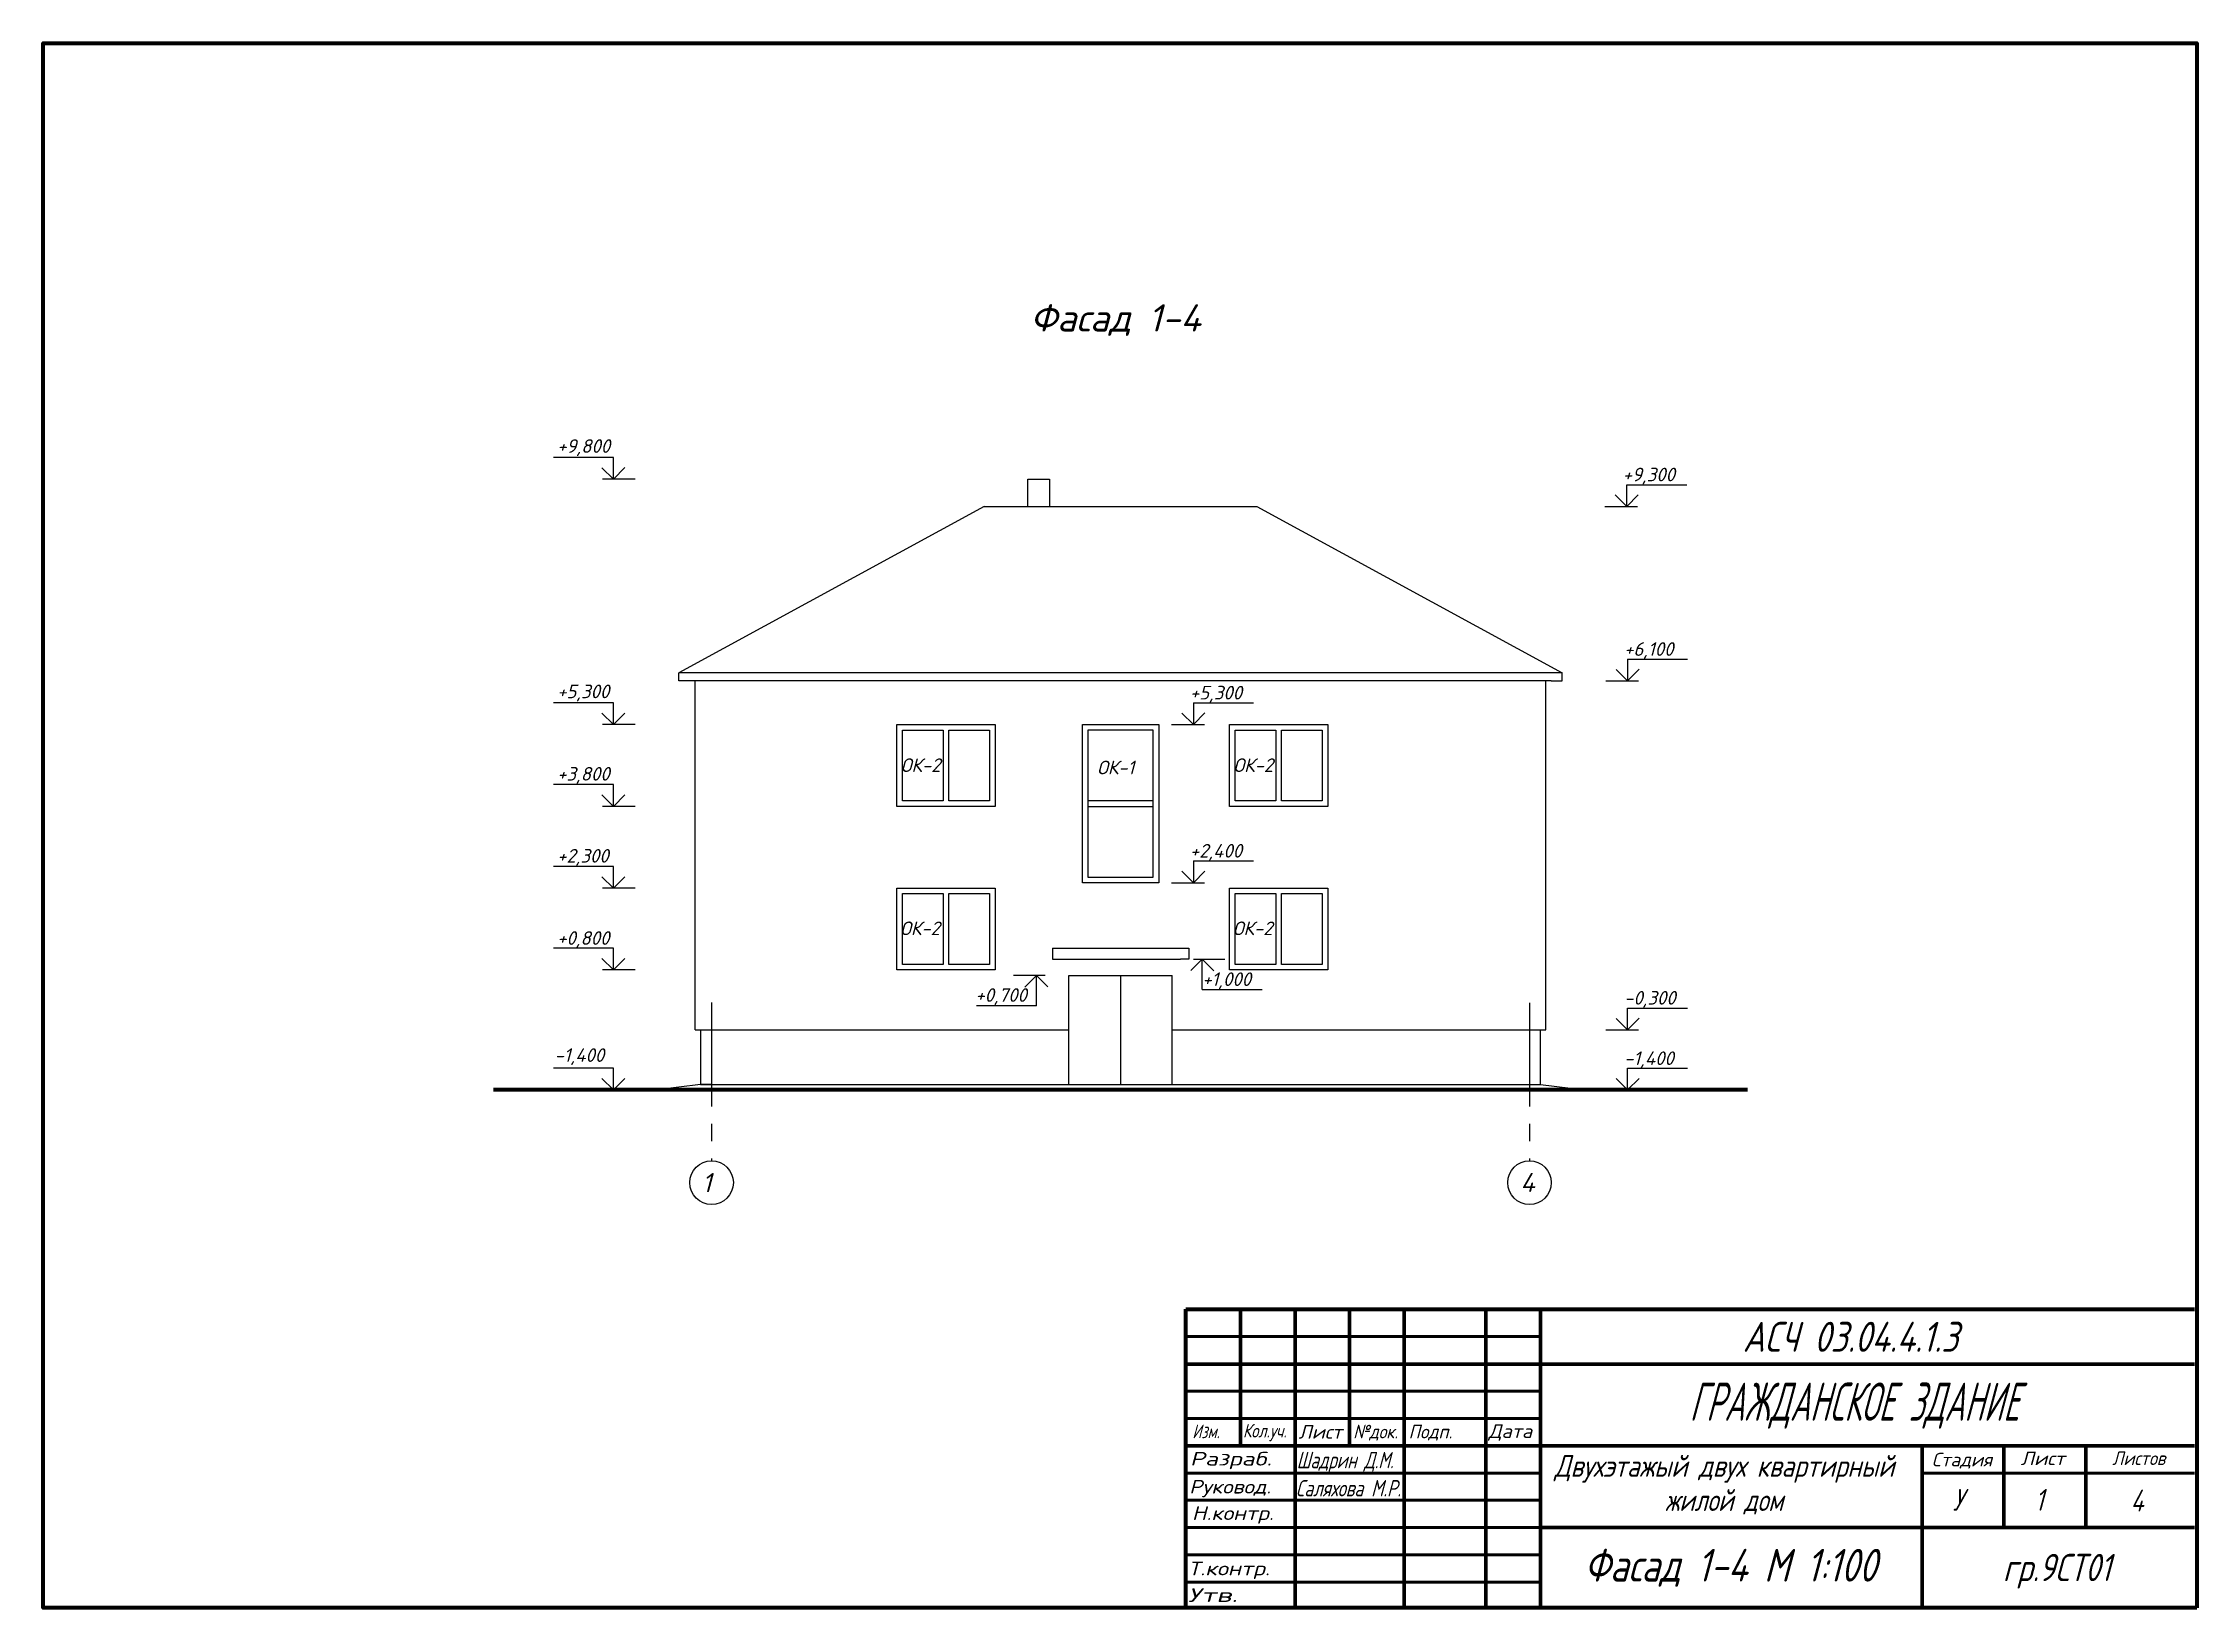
# Paper-space layout 'Лист3-Лист1' of a CAD drawing. Header units: millimetres. Extents: x 2 to 397, y 5 to 292.
import ezdxf
from ezdxf.enums import TextEntityAlignment as Align

# ---------------------------------------------------------------- set-up
doc = ezdxf.new("R2010")
doc.units = ezdxf.units.MM
doc.linetypes.add('CENTER2', pattern=[28.575, 19.05, -3.175, 3.175, -3.175])
doc.layers.add('1', color=7, linetype='Continuous')
doc.styles.add('R', font='isocpeur.ttf', dxfattribs={"width": 0.4, "oblique": 15})
doc.styles.add('Аннотативный', font='isocpeui.ttf')

psp = doc.layouts.new('Лист3-Лист1')

# ---------------------------------------------------------------- linework, layer by layer
at = {"color": 18, "true_color": 0x000000}
for p, q in [((106.15, 215.66), (95.15, 215.66)), ((106.15, 211.66), (104.01, 213.77)), ((106.15, 211.66), (106.15, 215.66)), ((106.15, 211.66), (108.26, 213.79)), ((110.15, 211.66), (104.15, 211.66)), ((182.15, 206.66), (182.15, 211.66)), ((182.15, 211.66), (186.15, 211.66)), ((186.15, 211.66), (186.15, 206.66)), ((291.98, 206.66), (291.98, 210.66)), ((291.98, 210.66), (302.98, 210.66)), ((174.15, 206.66), (118.15, 176.16)), ((174.15, 206.66), (224.15, 206.66)), ((224.15, 206.66), (280.15, 176.16)), ((287.98, 206.66), (293.98, 206.66)), ((291.98, 206.66), (289.86, 208.78)), ((291.98, 206.66), (294.1, 208.78)), ((292.15, 178.66), (303.15, 178.66)), ((292.15, 178.66), (292.15, 174.66)), ((280.15, 176.16), (118.15, 176.16)), ((118.15, 174.66), (118.15, 176.16)), ((120.15, 174.66), (118.15, 174.66)), ((278.15, 174.66), (120.15, 174.66)), ((121.15, 110.66), (121.15, 174.66)), ((277.15, 110.66), (277.15, 174.66)), ((278.15, 174.66), (280.15, 174.66)), ((280.15, 174.66), (280.15, 176.16)), ((288.15, 174.66), (294.15, 174.66)), ((292.15, 174.66), (290.02, 176.77)), ((292.15, 174.66), (294.25, 176.8)), ((106.15, 170.66), (95.15, 170.66)), ((106.15, 166.66), (106.15, 170.66)), ((212.53, 170.66), (223.53, 170.66)), ((212.53, 170.66), (212.53, 166.66)), ((106.15, 166.66), (104.01, 168.77)), ((110.15, 166.66), (104.15, 166.66)), ((106.15, 166.66), (108.26, 168.79)), ((192.15, 137.66), (192.15, 166.66)), ((192.15, 166.66), (206.15, 166.66)), ((206.15, 166.66), (206.15, 137.66)), ((208.53, 166.66), (214.53, 166.66)), ((212.53, 166.66), (210.4, 168.77)), ((212.53, 166.66), (214.63, 168.8)), ((106.15, 155.66), (95.15, 155.66)), ((106.15, 151.66), (106.15, 155.66)), ((106.15, 151.66), (104.01, 153.77)), ((110.15, 151.66), (104.15, 151.66)), ((106.15, 151.66), (108.26, 153.79)), ((205.15, 152.66), (193.15, 152.66)), ((193.15, 151.66), (205.15, 151.66)), ((106.15, 140.66), (95.15, 140.66)), ((106.15, 136.66), (104.02, 138.77)), ((106.15, 136.66), (106.15, 140.66)), ((106.15, 136.66), (108.28, 138.77)), ((212.53, 137.66), (210.4, 139.77)), ((212.53, 141.66), (223.53, 141.66)), ((212.53, 141.66), (212.53, 137.66)), ((212.53, 137.66), (214.63, 139.8)), ((110.15, 136.66), (104.15, 136.66)), ((206.15, 137.66), (192.15, 137.66)), ((208.53, 137.66), (214.53, 137.66)), ((106.15, 125.66), (95.15, 125.66)), ((106.15, 121.66), (104.02, 123.78)), ((106.15, 121.66), (106.15, 125.66)), ((106.15, 121.66), (108.28, 123.77)), ((186.65, 125.66), (211.65, 125.66)), ((186.65, 125.66), (186.65, 123.66)), ((186.65, 123.66), (210.15, 123.66)), ((211.65, 123.66), (210.15, 123.66)), ((211.65, 125.66), (211.65, 123.66)), ((214.15, 123.66), (212.02, 121.55)), ((212.53, 123.66), (218.31, 123.66)), ((214.15, 118.1), (214.15, 123.66)), ((214.15, 123.66), (216.25, 121.52)), ((110.15, 121.66), (104.15, 121.66)), ((185.34, 120.66), (179.55, 120.66)), ((183.72, 120.66), (181.61, 118.52)), ((183.72, 115.1), (183.72, 120.66)), ((183.72, 120.66), (185.85, 118.55)), ((189.65, 100.66), (189.65, 120.66)), ((189.65, 120.66), (208.65, 120.66)), ((199.15, 120.66), (199.15, 100.66)), ((208.65, 100.66), (208.65, 120.66)), ((183.72, 115.1), (172.72, 115.1)), ((214.15, 118.1), (225.15, 118.1)), ((274.15, 115.66), (274.15, 115.66)), ((292.15, 110.66), (292.15, 114.66)), ((292.15, 114.66), (303.15, 114.66)), ((121.15, 110.66), (189.65, 110.66)), ((122.15, 110.66), (122.15, 100.66)), ((208.65, 110.66), (277.15, 110.66)), ((276.15, 100.66), (276.15, 110.66)), ((288.15, 110.66), (294.15, 110.66)), ((292.15, 110.66), (290.03, 112.78)), ((292.15, 110.66), (294.25, 112.8)), ((106.15, 103.66), (95.15, 103.66)), ((106.15, 99.66), (106.15, 103.66)), ((292.15, 99.66), (292.15, 103.66)), ((292.15, 103.66), (303.15, 103.66)), ((106.15, 99.66), (104.01, 101.77)), ((106.15, 99.66), (108.27, 101.78)), ((122.15, 100.66), (114.15, 99.66)), ((122.15, 100.66), (276.15, 100.66)), ((124.15, 100.66), (122.15, 100.66)), ((276.15, 100.66), (284.15, 99.66)), ((292.15, 99.66), (290.02, 101.78)), ((292.15, 99.66), (294.27, 101.78))]:
    psp.add_line(p, q, dxfattribs=at)
at = {"color": 18, "linetype": 'CENTER2', "true_color": 0x000000}
for p, q in [((124.15, 115.69), (124.15, 86.66)), ((274.15, 115.66), (274.15, 86.66))]:
    psp.add_line(p, q, dxfattribs=at)
at = {"color": 18, "lineweight": 80, "true_color": 0x000000}
for p, q in [((314.15, 99.66), (84.15, 99.66)), ((211.13, 4.75), (211.13, 59.43)), ((211.13, 59.43), (396.13, 59.43))]:
    psp.add_line(p, q, dxfattribs=at)
at = {"color": 18, "lineweight": 70, "true_color": 0x000000}
for p, q in [((276.16, 49.39), (211.13, 49.39)), ((396.13, 49.39), (276.16, 49.39))]:
    psp.add_line(p, q, dxfattribs=at)
at = {"color": 18, "lineweight": 53, "true_color": 0x000000}
psp.add_line((211.13, 9.42), (276.16, 9.42), dxfattribs=at)
at = {"color": 18, "lineweight": 80, "true_color": 0x000000}
psp.add_lwpolyline([(396.54, 4.67), (1.57, 4.67), (1.57, 291.65), (396.54, 291.65)], close=True, dxfattribs=at)
at = {"color": 18, "true_color": 0x000000}
for points in [[(158.15, 166.66), (176.15, 166.66), (176.15, 151.66), (158.15, 151.66)], [(219.15, 166.66), (237.15, 166.66), (237.15, 151.66), (219.15, 151.66)], [(159.15, 165.66), (166.65, 165.66), (166.65, 152.66), (159.15, 152.66)], [(167.65, 165.66), (175.15, 165.66), (175.15, 152.66), (167.65, 152.66)], [(205.15, 165.66), (193.15, 165.66), (193.15, 138.66), (205.15, 138.66)], [(220.15, 165.66), (227.65, 165.66), (227.65, 152.66), (220.15, 152.66)], [(228.65, 165.66), (236.15, 165.66), (236.15, 152.66), (228.65, 152.66)], [(158.15, 136.66), (176.15, 136.66), (176.15, 121.66), (158.15, 121.66)], [(159.15, 135.66), (166.65, 135.66), (166.65, 122.66), (159.15, 122.66)], [(167.65, 135.66), (175.15, 135.66), (175.15, 122.66), (167.65, 122.66)], [(219.15, 136.66), (237.15, 136.66), (237.15, 121.66), (219.15, 121.66)], [(220.15, 135.66), (227.65, 135.66), (227.65, 122.66), (220.15, 122.66)], [(228.65, 135.66), (236.15, 135.66), (236.15, 122.66), (228.65, 122.66)]]:
    psp.add_lwpolyline(points, close=True, dxfattribs=at)
at = {"color": 18, "lineweight": 70, "true_color": 0x000000}
for points in [[(221.16, 59.42), (221.16, 34.4)], [(231.15, 59.42), (231.15, 4.84)], [(241.15, 59.42), (241.15, 34.4)], [(251.14, 59.42), (251.14, 4.76)], [(266.16, 4.84), (266.16, 59.42)], [(276.16, 59.42), (276.16, 4.84)], [(211.13, 34.4), (396.13, 34.4)], [(346.13, 34.4), (346.13, 4.8)], [(361.12, 34.4), (361.12, 19.41)], [(376.15, 34.4), (376.15, 19.41)], [(276.16, 19.41), (396.13, 19.41)]]:
    psp.add_lwpolyline(points, dxfattribs=at)
at = {"color": 18, "lineweight": 53, "true_color": 0x000000}
for points in [[(211.13, 54.42), (276.16, 54.42)], [(211.13, 44.39), (276.16, 44.39)], [(211.13, 39.39), (276.16, 39.39)], [(211.13, 29.4), (276.16, 29.4)], [(346.13, 29.4), (396.13, 29.4)], [(276.16, 24.41), (211.13, 24.41)], [(211.13, 19.41), (276.16, 19.41)], [(276.16, 14.42), (211.13, 14.42)]]:
    psp.add_lwpolyline(points, dxfattribs=at)
at = {"color": 18, "true_color": 0x000000}
for centre in [(124.15, 82.66), (274.15, 82.66)]:
    psp.add_circle(centre, 4, dxfattribs=at)

# ---------------------------------------------------------------- texts
at = {"color": 18, "true_color": 0x000000, "style": 'Аннотативный'}
for s, height, p in [('Фасад 1-4', 5, (182.57, 238.75)), ('+9,800', 2.5, (95.84, 216.5)), ('+9,300', 2.5, (291.24, 211.28)), ('+6,100', 2.5, (291.5, 179.27)), ('+5,300', 2.5, (95.84, 171.5)), ('+5,300', 2.5, (211.87, 171.27)), ('+3,800', 2.5, (95.84, 156.39)), ('ОК-2', 2.5, (158.85, 157.97)), ('ОК-1', 2.5, (194.86, 157.55)), ('ОК-2', 2.5, (219.85, 157.97)), ('+2,300', 2.5, (95.84, 141.35)), ('+2,400', 2.5, (211.87, 142.27)), ('ОК-2', 2.5, (158.74, 128.05)), ('ОК-2', 2.5, (219.74, 128.05)), ('+0,800', 2.5, (95.84, 126.27)), ('+1,000', 2.5, (214.14, 118.72)), ('-0,300', 2.5, (291.5, 115.31)), ('-1,400', 2.5, (95.35, 104.8)), ('-1,400', 2.5, (291.5, 104.23)), ('1', 3.5, (122.4, 80.92)), ('4', 3.5, (272.47, 80.95))]:
    psp.add_text(s, height=height, dxfattribs=at).set_placement(p)
psp.add_text('+0,700', height=2.5, rotation=360, dxfattribs=at).set_placement((172.53, 115.82))
at = {"style": 'R', "oblique": 15}
for s, width, p, p2 in [('Изм.', 0.784314, (212.32, 35.79), (217.32, 35.79)), ('Кол.уч.', 0.761905, (221.6, 35.92), (229.6, 35.92)), ('Лист', 1.066667, (231.79, 35.71), (239.79, 35.71)), ('№док.', 0.910801, (241.82, 35.76), (250.01, 35.76)), ('Дата', 0.941176, (266.62, 35.84), (274.62, 35.84)), ('Разраб.', 1.263158, (211.89, 30.78), (226.89, 30.78)), ('Лист', 1.081236, (364.22, 30.85), (372.33, 30.85)), ('Листов', 0.884836, (381.02, 30.87), (390.75, 30.87)), ('Руковод.', 1.132075, (211.75, 25.65), (226.75, 25.65)), ('Н.контр.', 1.176471, (212.24, 20.8), (227.24, 20.8)), ('Т.контр.', 1.176471, (211.54, 10.65), (226.54, 10.65)), ('Утв.', 1.353067, (211.53, 5.77), (220.66, 5.77))]:
    psp.add_text(s, height=2.5, dxfattribs=dict(at, width=width)).set_placement(p, p2, align=Align.FIT)
psp.add_text('Подп.', height=2.5, dxfattribs=at).set_placement((251.98, 35.76), (259.98, 35.76), align=Align.FIT)
psp.add_text('Стадия', height=2.5, dxfattribs=at).set_placement((353.45, 31.87), align=Align.MIDDLE_CENTER)
at = {"layer": '1', "style": 'R', "oblique": 15}
for s, height, width, p, p2 in [('АСЧ 03.04.4.1.3', 5.5, 0.789509, (313.25, 51.64), (352.77, 51.64)), ('ГРАЖДАНСКОЕ ЗДАНИЕ', 7, 0.597692, (303.49, 38.99), (363.95, 38.99)), ('Шадрин Д.М. ', 3, 0.777735, (231.45, 30.28), (250.59, 30.28)), ('Двухэтажый двух квартирный', 4, 0.811249, (278.72, 28.71), (341.02, 28.71)), ('Саляхова М.Р.', 3, 0.738111, (231.31, 25.12), (250.57, 25.12)), ('жилой дом', 4, 0.830942, (299.04, 22.44), (320.65, 22.44)), ('Фасад 1-4 М 1:100', 6, 0.791329, (284.15, 9.5), (337.8, 9.5))]:
    psp.add_text(s, height=height, dxfattribs=dict(at, width=width)).set_placement(p, p2, align=Align.FIT)
at = {"layer": '1', "style": 'R', "oblique": 15, "width": 0.8}
for s, height, p in [('У', 4, (351.78, 22.49)), ('1', 4, (366.83, 22.49)), ('4', 4, (384.36, 22.36)), ('гр.9СТ01', 5, (360.96, 9.58))]:
    psp.add_text(s, height=height, dxfattribs=at).set_placement(p)

doc.saveas('drawing.dxf')
